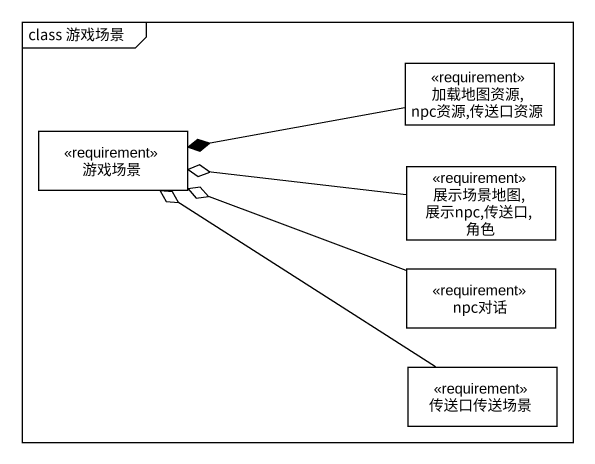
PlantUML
@startuml
mainframe class 游戏场景
hide circle
hide empty members
class "加载地图资源,npc资源,传送口资源" as 加载地图资源_npc资源_传送口资源 <<requirement>>
class 游戏场景 <<requirement>>
class "展示场景地图,展示npc,传送口,角色" as 展示场景地图_展示npc_传送口_角色 <<requirement>>
class npc对话 <<requirement>>
class 传送口传送场景 <<requirement>>
加载地图资源_npc资源_传送口资源 -left-* 游戏场景
展示场景地图_展示npc_传送口_角色 -left-o 游戏场景
npc对话 -left-o 游戏场景
传送口传送场景 -up-o 游戏场景
@enduml
